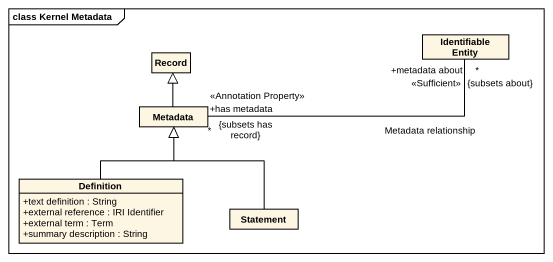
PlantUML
@startuml
mainframe class Kernel Metadata
hide circle
hide empty members
skinparam classAttributeIconSize 0
class "Identifiable Entity" as Identifiable_Entity
class "Record" as Record_
class Metadata
class Definition {
  +text definition : String
  +external reference : IRI Identifier
  +external term : Term
  +summary description : String
}
class Statement
Metadata "+has metadata\n<<Annotation Property>>\n*\n{subsets has record}" -right- "+metadata about\n<<Sufficient>>\n*\n{subsets about}" Identifiable_Entity : Metadata relationship
Metadata -up-|> Record_
Definition -up-|> Metadata
Statement -up-|> Metadata
@enduml
